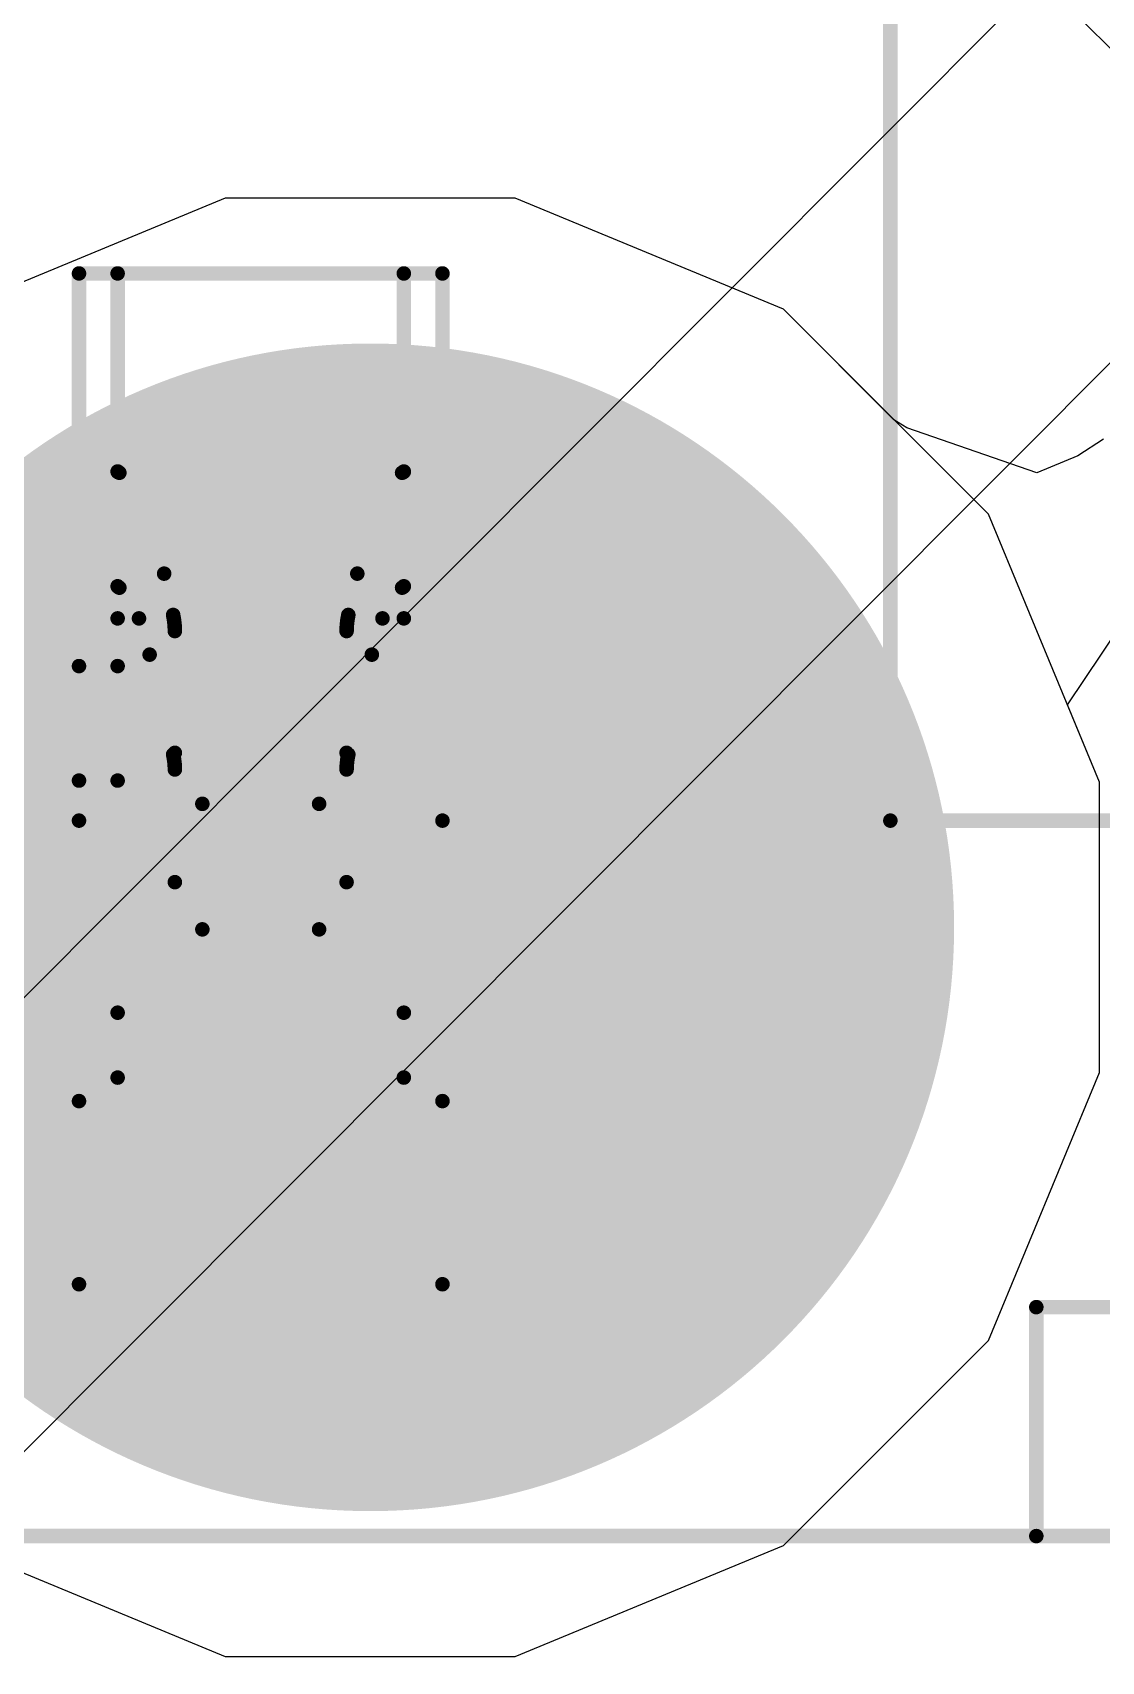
# Model space of a CAD drawing. Header units: inches. Extents: x -6 to 5433, y -4 to 5447.
# Drawn here: x 24.256 to 25.189, y 26.185 to 27.608 of the extents above; entities that cross this region are included whole.
import ezdxf

# ---------------------------------------------------------------- set-up
doc = ezdxf.new("R2010")
doc.units = ezdxf.units.IN
for name, color, linetype in [('Bottom Solder', 6, 'Continuous'), ('Drill Drawing', 1, 'Continuous'), ('Ground', 16, 'Continuous'), ('Mechanical 4', 56, 'Continuous'), ('Pad Holes', 156, 'Continuous'), ('Power', 76, 'Continuous'), ('Top Layer', 1, 'Continuous'), ('Top Solder', 216, 'Continuous')]:
    doc.layers.add(name, color=color, linetype=linetype)

# ---------------------------------------------------------------- blocks, each defined once
blk = doc.blocks.new('WQFN_30_EP_2_5_4_5__43')
at = {"layer": 'Top Solder'}
for p in [(-0.818642, 1.9036284), (-1.465834, 1.65245542)]:
    blk.add_line(p, (-5421.17972658, -5430.60739378), dxfattribs=at)
blk = doc.blocks.new('QTH_030_01_L_D_A_K_TR_154')
at = {"layer": 'Bottom Solder'}
h = blk.add_hatch(color=6, dxfattribs=at)
edge = h.paths.add_edge_path()
edge.add_arc((-9.2399993, 2.03000102), 0.1016, 0, 360)
at = {"layer": 'Pad Holes'}
h = blk.add_hatch(color=7, dxfattribs=at)
edge = h.paths.add_edge_path()
edge.add_arc((-9.2399993, 2.03000102), 0.50999898, 0, 360)
at = {"layer": 'Top Solder'}
h = blk.add_hatch(color=216, dxfattribs=at)
edge = h.paths.add_edge_path()
edge.add_arc((-9.2399993, 2.03000102), 0.1016, 0, 360)

msp = doc.modelspace()

# ---------------------------------------------------------------- linework, layer by layer
at = {"layer": 'Drill Drawing'}
for points in [[(24.4235986, 26.95374594, 0.0508, 0.0508, 0), (24.4235986, 27.08074594, 0.0508, 0.0508, 0)], [(24.4235986, 27.08074594, 0.0508, 0.0508, 0), (24.6775986, 27.08074594, 0.0508, 0.0508, 0)], [(24.6775986, 26.95374594, 0.0508, 0.0508, 0), (24.6775986, 27.08074594, 0.0508, 0.0508, 0)], [(24.2965986, 26.69974594, 0.0508, 0.0508, 0), (24.2965986, 26.95374594, 0.0508, 0.0508, 0)], [(24.2965986, 26.95374594, 0.0508, 0.0508, 0), (24.4235986, 26.95374594, 0.0508, 0.0508, 0)], [(24.6775986, 26.95374594, 0.0508, 0.0508, 0), (24.8045986, 26.95374594, 0.0508, 0.0508, 0)], [(24.8045986, 26.69974594, 0.0508, 0.0508, 0), (24.8045986, 26.95374594, 0.0508, 0.0508, 0)], [(24.2965986, 26.69974594, 0.0508, 0.0508, 0), (24.4235986, 26.69974594, 0.0508, 0.0508, 0)], [(24.4235986, 26.57274594, 0.0508, 0.0508, 0), (24.4235986, 26.69974594, 0.0508, 0.0508, 0)], [(24.6775986, 26.69974594, 0.0508, 0.0508, 0), (24.8045986, 26.69974594, 0.0508, 0.0508, 0)], [(24.6775986, 26.57274594, 0.0508, 0.0508, 0), (24.6775986, 26.69974594, 0.0508, 0.0508, 0)], [(24.4235986, 26.57274594, 0.0508, 0.0508, 0), (24.6775986, 26.57274594, 0.0508, 0.0508, 0)]]:
    msp.add_lwpolyline(points, format="xyseb", dxfattribs=at)
for points in [[(24.4108986, 27.08074594, 0.0254, 0.0254, 1), (24.4362986, 27.08074594, 0.0254, 0.0254, 1)], [(24.4108986, 27.08074594, 0.0254, 0.0254, 1), (24.4362986, 27.08074594, 0.0254, 0.0254, 1)], [(24.6648986, 27.08074594, 0.0254, 0.0254, 1), (24.6902986, 27.08074594, 0.0254, 0.0254, 1)], [(24.6648986, 27.08074594, 0.0254, 0.0254, 1), (24.6902986, 27.08074594, 0.0254, 0.0254, 1)], [(24.2838986, 26.95374594, 0.0254, 0.0254, 1), (24.3092986, 26.95374594, 0.0254, 0.0254, 1)], [(24.2838986, 26.95374594, 0.0254, 0.0254, 1), (24.3092986, 26.95374594, 0.0254, 0.0254, 1)], [(24.4108986, 26.95374594, 0.0254, 0.0254, 1), (24.4362986, 26.95374594, 0.0254, 0.0254, 1)], [(24.4108986, 26.95374594, 0.0254, 0.0254, 1), (24.4362986, 26.95374594, 0.0254, 0.0254, 1)], [(24.6648986, 26.95374594, 0.0254, 0.0254, 1), (24.6902986, 26.95374594, 0.0254, 0.0254, 1)], [(24.6648986, 26.95374594, 0.0254, 0.0254, 1), (24.6902986, 26.95374594, 0.0254, 0.0254, 1)], [(24.7918986, 26.95374594, 0.0254, 0.0254, 1), (24.8172986, 26.95374594, 0.0254, 0.0254, 1)], [(24.7918986, 26.95374594, 0.0254, 0.0254, 1), (24.8172986, 26.95374594, 0.0254, 0.0254, 1)], [(24.2838986, 26.69974594, 0.0254, 0.0254, 1), (24.3092986, 26.69974594, 0.0254, 0.0254, 1)], [(24.2838986, 26.69974594, 0.0254, 0.0254, 1), (24.3092986, 26.69974594, 0.0254, 0.0254, 1)], [(24.4108986, 26.69974594, 0.0254, 0.0254, 1), (24.4362986, 26.69974594, 0.0254, 0.0254, 1)], [(24.4108986, 26.69974594, 0.0254, 0.0254, 1), (24.4362986, 26.69974594, 0.0254, 0.0254, 1)], [(24.6648986, 26.69974594, 0.0254, 0.0254, 1), (24.6902986, 26.69974594, 0.0254, 0.0254, 1)], [(24.6648986, 26.69974594, 0.0254, 0.0254, 1), (24.6902986, 26.69974594, 0.0254, 0.0254, 1)], [(24.7918986, 26.69974594, 0.0254, 0.0254, 1), (24.8172986, 26.69974594, 0.0254, 0.0254, 1)], [(24.7918986, 26.69974594, 0.0254, 0.0254, 1), (24.8172986, 26.69974594, 0.0254, 0.0254, 1)], [(24.4108986, 26.57274594, 0.0254, 0.0254, 1), (24.4362986, 26.57274594, 0.0254, 0.0254, 1)], [(24.4108986, 26.57274594, 0.0254, 0.0254, 1), (24.4362986, 26.57274594, 0.0254, 0.0254, 1)], [(24.6648986, 26.57274594, 0.0254, 0.0254, 1), (24.6902986, 26.57274594, 0.0254, 0.0254, 1)], [(24.6648986, 26.57274594, 0.0254, 0.0254, 1), (24.6902986, 26.57274594, 0.0254, 0.0254, 1)]]:
    msp.add_lwpolyline(points, format="xyseb", close=True, dxfattribs=at)
at = {"layer": 'Ground'}
for p, q in [((24.4238907, 27.46374492), (24.18976874, 27.36676772)), ((24.6773065, 27.46374492), (24.4238907, 27.46374492)), ((24.91142846, 27.36676772), (24.6773065, 27.46374492)), ((25.09062038, 27.1875758), (24.91142846, 27.36676772)), ((25.18759758, 26.95345384), (25.09062038, 27.1875758)), ((25.18759758, 26.70003804), (25.18759758, 26.95345384)), ((25.09062038, 26.46591608), (25.18759758, 26.70003804)), ((24.91142846, 26.28672416), (25.09062038, 26.46591608)), ((24.18976874, 26.28672416), (24.4238907, 26.18974696)), ((24.6773065, 26.18974696), (24.91142846, 26.28672416)), ((24.4238907, 26.18974696), (24.6773065, 26.18974696))]:
    msp.add_line(p, q, dxfattribs=at)
at = {"layer": 'Mechanical 4'}
for points in [[(25.00490554, 26.91994615999999, 0.0127, 0.0127, 0), (25.00490554, 28.06494514, 0.0127, 0.0127, 0)], [(24.2961541, 27.39794622, 0.0127, 0.0127, 0), (24.6136541, 27.39794622, 0.0127, 0.0127, 0)], [(24.2961541, 26.5149457, 0.0127, 0.0127, 0), (24.2961541, 27.39794622, 0.0127, 0.0127, 0)], [(24.32990562, 26.69548128, 0.0127, 0.0127, 0), (24.32990562, 27.39794622, 0.0127, 0.0127, 0)], [(24.57990512, 26.69548128, 0.0127, 0.0127, 0), (24.57990512, 27.39794622, 0.0127, 0.0127, 0)], [(24.6136541, 26.5149457, 0.0127, 0.0127, 0), (24.6136541, 27.39794622, 0.0127, 0.0127, 0)], [(24.3299996, 27.224609, 0.0127, 0.0127, -0.03260548544043373), (24.32990308, 27.22474616, 0.0127, 0.0127, 0)], [(24.32990562, 27.22494682, 0.0127, 0.0127, 0), (24.57990512, 27.22494682, 0.0127, 0.0127, 0)], [(24.33007072, 27.22453788, 0.0127, 0.0127, -0.02828759407678229), (24.33000214, 27.224609, 0.0127, 0.0127, 0)], [(24.3301647, 27.22445914, 0.0127, 0.0127, -0.02675080188148989), (24.33007072, 27.22453788, 0.0127, 0.0127, 0)], [(24.33028916, 27.22437278, 0.0127, 0.0127, -0.02199381127319902), (24.3301647, 27.22445914, 0.0127, 0.0127, 0)], [(24.3304568, 27.22427626, 0.0127, 0.0127, -0.01668692770295471), (24.33028916, 27.22437278, 0.0127, 0.0127, 0)], [(24.33066, 27.22416958, 0.0127, 0.0127, -0.009375562095974897), (24.33045426, 27.22427626, 0.0127, 0.0127, 0)], [(24.33089876, 27.22405528, 0.0127, 0.0127, -0.005205298951942479), (24.33066, 27.22416704, 0.0127, 0.0127, 0)], [(24.33089876, 27.22405528, 0.0127, 0.0127, 0), (24.3311553, 27.2239359, 0.0127, 0.0127, 0)], [(24.3311553, 27.2239359, 0.0127, 0.0127, 0), (24.33142454, 27.22381652, 0.0127, 0.0127, 0)], [(24.33142454, 27.12343572, 0.0127, 0.0127, 0), (24.33142454, 27.22381652, 0.0127, 0.0127, 0)], [(24.33142454, 27.22381652, 0.0127, 0.0127, -0.1798941776662689), (24.37053292, 27.13571154, 0.0127, 0.0127, 0)], [(24.53927782, 27.13571154, 0.0127, 0.0127, -0.1798941776662689), (24.5783862, 27.22381652, 0.0127, 0.0127, 0)], [(24.5783862, 27.22381652, 0.0127, 0.0127, 0), (24.57889674, 27.22405274, 0.0127, 0.0127, 0)], [(24.5783862, 27.12343572, 0.0127, 0.0127, 0), (24.5783862, 27.22381652, 0.0127, 0.0127, 0)], [(24.57889674, 27.22405274, 0.0127, 0.0127, 0), (24.57913296, 27.2241645, 0.0127, 0.0127, 0)], [(24.57934378, 27.22427118, 0.0127, 0.0127, -0.007070259506848981), (24.57913296, 27.2241645, 0.0127, 0.0127, 0)], [(24.57951904, 27.22437024, 0.0127, 0.0127, -0.0122088184011781), (24.57934124, 27.22427118, 0.0127, 0.0127, 0)], [(24.57966128, 27.22446168, 0.0127, 0.0127, -0.02261982998445346), (24.57952158, 27.22437024, 0.0127, 0.0127, 0)], [(24.5797578, 27.22454042, 0.0127, 0.0127, -0.03188108949167547), (24.57965874, 27.22446168, 0.0127, 0.0127, 0)], [(24.57982384, 27.22461408, 0.0127, 0.0127, -0.0374457797131463), (24.5797578, 27.22454042, 0.0127, 0.0127, 0)], [(24.57986956, 27.22468012, 0.0127, 0.0127, -0.03268866420148821), (24.57982384, 27.22461154, 0.0127, 0.0127, 0)], [(24.57990258, 27.22474616, 0.0127, 0.0127, -0.01323434468879839), (24.57986702, 27.22468012, 0.0127, 0.0127, 0)], [(24.37053292, 27.13571154, 0.0127, 0.0127, 0), (24.53927782, 27.13571154, 0.0127, 0.0127, 0)], [(24.37053292, 27.13571154, 0.0127, 0.0127, 0), (24.3783866, 27.0996156, 0.0127, 0.0127, 0)], [(24.53142414, 27.0996156, 0.0127, 0.0127, 0), (24.53927782, 27.13571154, 0.0127, 0.0127, 0)], [(24.33000214, 27.1244949, 0.0127, 0.0127, -0.02859692930715226), (24.32990308, 27.12467778, 0.0127, 0.0127, 0)], [(24.3301647, 27.12429678, 0.0127, 0.0127, -0.05432141868698951), (24.33000468, 27.12449744, 0.0127, 0.0127, 0)], [(24.33028916, 27.1241774, 0.0127, 0.0127, -0.02338615141846713), (24.3301647, 27.12429424, 0.0127, 0.0127, 0)], [(24.33045426, 27.12405294, 0.0127, 0.0127, -0.01856230607963271), (24.33028916, 27.12417994, 0.0127, 0.0127, 0)], [(24.33066, 27.12390816, 0.0127, 0.0127, -0.01073692507753608), (24.33045426, 27.1240504, 0.0127, 0.0127, 0)], [(24.33089876, 27.12375576, 0.0127, 0.0127, -0.006054831022352875), (24.33066254, 27.12390816, 0.0127, 0.0127, 0)], [(24.33089876, 27.1237583, 0.0127, 0.0127, 0), (24.3311553, 27.12359828, 0.0127, 0.0127, 0)], [(24.3311553, 27.12359828, 0.0127, 0.0127, 0), (24.33142454, 27.12343572, 0.0127, 0.0127, 0)], [(24.33142454, 27.12343826, 0.0127, 0.0127, -0.1625908253546253), (24.35786594, 27.0649446, 0.0127, 0.0127, 0)], [(24.5519448, 27.0649446, 0.0127, 0.0127, -0.1625908253546254), (24.5783862, 27.12343826, 0.0127, 0.0127, 0)], [(24.5783862, 27.12343572, 0.0127, 0.0127, 0), (24.57889674, 27.12375322, 0.0127, 0.0127, 0)], [(24.57913296, 27.12390308, 0.0127, 0.0127, -0.004820614353799265), (24.57889674, 27.12375322, 0.0127, 0.0127, 0)], [(24.57934124, 27.12404532, 0.0127, 0.0127, -0.00811995891843198), (24.57913042, 27.12390308, 0.0127, 0.0127, 0)], [(24.57951904, 27.12418248, 0.0127, 0.0127, -0.0137291384438739), (24.57934124, 27.12404786, 0.0127, 0.0127, 0)], [(24.57965874, 27.12429932, 0.0127, 0.0127, -0.02446216592281025), (24.57952158, 27.12417994, 0.0127, 0.0127, 0)], [(24.5797578, 27.124406, 0.0127, 0.0127, -0.03231853505739007), (24.57965874, 27.12429932, 0.0127, 0.0127, 0)], [(24.57982384, 27.12450252, 0.0127, 0.0127, -0.0350414799889044), (24.5797578, 27.124406, 0.0127, 0.0127, 0)], [(24.57986956, 27.12459142, 0.0127, 0.0127, -0.02840446135287089), (24.57982384, 27.12450252, 0.0127, 0.0127, 0)], [(24.57990512, 27.12467524, 0.0127, 0.0127, -0.01102179304966349), (24.57986956, 27.12458888, 0.0127, 0.0127, 0)], [(24.32990562, 27.09661078, 0.0127, 0.0127, 0), (24.348567, 27.09661078, 0.0127, 0.0127, 0)], [(24.3783866, 26.9776575, 0.0127, 0.0127, 0), (24.3783866, 27.0996156, 0.0127, 0.0127, 0)], [(24.3783866, 27.0996156, 0.0127, 0.0127, -0.05365795323389039), (24.37990552, 27.085544, 0.0127, 0.0127, 0)], [(24.52990522, 27.085544, 0.0127, 0.0127, -0.05365795323389057), (24.53142414, 27.0996156, 0.0127, 0.0127, 0)], [(24.53142414, 26.9776575, 0.0127, 0.0127, 0), (24.53142414, 27.0996156, 0.0127, 0.0127, 0)], [(24.56124374, 27.09661078, 0.0127, 0.0127, 0), (24.57990512, 27.09661078, 0.0127, 0.0127, 0)], [(24.37990552, 26.86619468, 0.0127, 0.0127, 0), (24.37990552, 27.085544, 0.0127, 0.0127, 0)], [(24.52990522, 26.86619468, 0.0127, 0.0127, 0), (24.52990522, 27.085544, 0.0127, 0.0127, 0)], [(24.3578634, 27.06494714, 0.0127, 0.0127, 0), (24.3783866, 26.9776575, 0.0127, 0.0127, 0)], [(24.53142414, 26.9776575, 0.0127, 0.0127, 0), (24.5519448, 27.06494714, 0.0127, 0.0127, 0)], [(24.2961541, 27.05494462, 0.0127, 0.0127, 0), (24.32990562, 27.05494462, 0.0127, 0.0127, 0)], [(24.3783866, 26.9776575, 0.0127, 0.0127, -0.05786387190107989), (24.37990552, 26.96463492, 0.0127, 0.0127, 0)], [(24.4039136, 26.93460704, 0.0127, 0.0127, -0.2374801051860469), (24.37990552, 26.97917896, 0.0127, 0.0127, 0)], [(24.52990522, 26.97917896, 0.0127, 0.0127, -0.2374801051860468), (24.50589714, 26.93460704, 0.0127, 0.0127, 0)], [(24.52990522, 26.96463492, 0.0127, 0.0127, -0.05786387190108001), (24.53142414, 26.9776575, 0.0127, 0.0127, 0)], [(24.2961541, 26.95494482, 0.0127, 0.0127, 0), (24.32990562, 26.95494482, 0.0127, 0.0127, 0)], [(24.40391614, 26.93460704, 0.0127, 0.0127, 0), (24.5058946, 26.93460704, 0.0127, 0.0127, 0)], [(24.40391614, 26.82494508, 0.0127, 0.0127, 0), (24.40391614, 26.93460704, 0.0127, 0.0127, 0)], [(24.5058946, 26.82494508, 0.0127, 0.0127, 0), (24.5058946, 26.93460704, 0.0127, 0.0127, 0)], [(23.9786541, 26.91994615999999, 0.0127, 0.0127, 0), (24.2961541, 26.91994615999999, 0.0127, 0.0127, 0)], [(24.6136541, 26.91994615999999, 0.0127, 0.0127, 0), (25.8949063, 26.91994615999999, 0.0127, 0.0127, 0)], [(24.4039136, 26.82494762, 0.0127, 0.0127, -0.2473774779353231), (24.37990552, 26.86619722, 0.0127, 0.0127, 0)], [(24.52990522, 26.86619722, 0.0127, 0.0127, -0.2473774779353234), (24.50589714, 26.82494762, 0.0127, 0.0127, 0)], [(24.40391614, 26.82494508, 0.0127, 0.0127, 0), (24.5058946, 26.82494508, 0.0127, 0.0127, 0)], [(24.32990562, 26.75215376, 0.0127, 0.0127, 0), (24.57990512, 26.75215376, 0.0127, 0.0127, 0)], [(24.32990562, 26.69548128, 0.0127, 0.0127, 0), (24.57990512, 26.69548128, 0.0127, 0.0127, 0)], [(24.2961541, 26.67494538, 0.0127, 0.0127, 0), (24.6136541, 26.67494538, 0.0127, 0.0127, 0)], [(24.2961541, 26.5149457, 0.0127, 0.0127, 0), (24.6136541, 26.5149457, 0.0127, 0.0127, 0)], [(25.13240592, 26.49494574, 0.0127, 0.0127, 0), (26.37240598, 26.49494574, 0.0127, 0.0127, 0)], [(25.13240592, 26.29494614, 0.0127, 0.0127, 0), (25.13240592, 26.49494574, 0.0127, 0.0127, 0)], [(3.36240628, 26.29494614, 0.0127, 0.0127, 0), (27.13240446, 26.29494614, 0.0127, 0.0127, 0)]]:
    msp.add_lwpolyline(points, format="xyseb", dxfattribs=at)
for points in [[(24.2929791, 27.39794622, 0.00635, 0.00635, 1), (24.2993291, 27.39794622, 0.00635, 0.00635, 1)], [(24.2929791, 27.39794622, 0.00635, 0.00635, 1), (24.2993291, 27.39794622, 0.00635, 0.00635, 1)], [(24.32673062, 27.39794622, 0.00635, 0.00635, 1), (24.33308062, 27.39794622, 0.00635, 0.00635, 1)], [(24.57673012, 27.39794622, 0.00635, 0.00635, 1), (24.58308012, 27.39794622, 0.00635, 0.00635, 1)], [(24.6104791, 27.39794622, 0.00635, 0.00635, 1), (24.6168291, 27.39794622, 0.00635, 0.00635, 1)], [(24.6104791, 27.39794622, 0.00635, 0.00635, 1), (24.6168291, 27.39794622, 0.00635, 0.00635, 1)], [(24.32672808, 27.22474616, 0.00635, 0.00635, 1), (24.33307808, 27.22474616, 0.00635, 0.00635, 1)], [(24.32673062, 27.22494682, 0.00635, 0.00635, 1), (24.33308062, 27.22494682, 0.00635, 0.00635, 1)], [(24.3268246, 27.224609, 0.00635, 0.00635, 1), (24.3331746, 27.224609, 0.00635, 0.00635, 1)], [(24.32682714, 27.224609, 0.00635, 0.00635, 1), (24.33317714, 27.224609, 0.00635, 0.00635, 1)], [(24.32689572, 27.22453788, 0.00635, 0.00635, 1), (24.33324572, 27.22453788, 0.00635, 0.00635, 1)], [(24.32689572, 27.22453788, 0.00635, 0.00635, 1), (24.33324572, 27.22453788, 0.00635, 0.00635, 1)], [(24.3269897, 27.22445914, 0.00635, 0.00635, 1), (24.3333397, 27.22445914, 0.00635, 0.00635, 1)], [(24.3269897, 27.22445914, 0.00635, 0.00635, 1), (24.3333397, 27.22445914, 0.00635, 0.00635, 1)], [(24.32711416, 27.22437278, 0.00635, 0.00635, 1), (24.33346416, 27.22437278, 0.00635, 0.00635, 1)], [(24.32711416, 27.22437278, 0.00635, 0.00635, 1), (24.33346416, 27.22437278, 0.00635, 0.00635, 1)], [(24.32727926, 27.22427626, 0.00635, 0.00635, 1), (24.33362926, 27.22427626, 0.00635, 0.00635, 1)], [(24.3272818, 27.22427626, 0.00635, 0.00635, 1), (24.3336318, 27.22427626, 0.00635, 0.00635, 1)], [(24.327485, 27.22416958, 0.00635, 0.00635, 1), (24.333835, 27.22416958, 0.00635, 0.00635, 1)], [(24.327485, 27.22416704, 0.00635, 0.00635, 1), (24.333835, 27.22416704, 0.00635, 0.00635, 1)], [(24.32772376, 27.22405528, 0.00635, 0.00635, 1), (24.33407376, 27.22405528, 0.00635, 0.00635, 1)], [(24.32772376, 27.22405528, 0.00635, 0.00635, 1), (24.33407376, 27.22405528, 0.00635, 0.00635, 1)], [(24.3279803, 27.2239359, 0.00635, 0.00635, 1), (24.3343303, 27.2239359, 0.00635, 0.00635, 1)], [(24.3279803, 27.2239359, 0.00635, 0.00635, 1), (24.3343303, 27.2239359, 0.00635, 0.00635, 1)], [(24.32824954, 27.22381652, 0.00635, 0.00635, 1), (24.33459954, 27.22381652, 0.00635, 0.00635, 1)], [(24.32824954, 27.22381652, 0.00635, 0.00635, 1), (24.33459954, 27.22381652, 0.00635, 0.00635, 1)], [(24.32824954, 27.22381652, 0.00635, 0.00635, 1), (24.33459954, 27.22381652, 0.00635, 0.00635, 1)], [(24.5752112, 27.22381652, 0.00635, 0.00635, 1), (24.5815612, 27.22381652, 0.00635, 0.00635, 1)], [(24.5752112, 27.22381652, 0.00635, 0.00635, 1), (24.5815612, 27.22381652, 0.00635, 0.00635, 1)], [(24.5752112, 27.22381652, 0.00635, 0.00635, 1), (24.5815612, 27.22381652, 0.00635, 0.00635, 1)], [(24.57572174, 27.22405274, 0.00635, 0.00635, 1), (24.58207174, 27.22405274, 0.00635, 0.00635, 1)], [(24.57572174, 27.22405274, 0.00635, 0.00635, 1), (24.58207174, 27.22405274, 0.00635, 0.00635, 1)], [(24.57595796, 27.2241645, 0.00635, 0.00635, 1), (24.58230796, 27.2241645, 0.00635, 0.00635, 1)], [(24.57595796, 27.2241645, 0.00635, 0.00635, 1), (24.58230796, 27.2241645, 0.00635, 0.00635, 1)], [(24.57616624, 27.22427118, 0.00635, 0.00635, 1), (24.58251624, 27.22427118, 0.00635, 0.00635, 1)], [(24.57616878, 27.22427118, 0.00635, 0.00635, 1), (24.58251878, 27.22427118, 0.00635, 0.00635, 1)], [(24.57634404, 27.22437024, 0.00635, 0.00635, 1), (24.58269404, 27.22437024, 0.00635, 0.00635, 1)], [(24.57634658, 27.22437024, 0.00635, 0.00635, 1), (24.58269658, 27.22437024, 0.00635, 0.00635, 1)], [(24.57648374, 27.22446168, 0.00635, 0.00635, 1), (24.58283374, 27.22446168, 0.00635, 0.00635, 1)], [(24.57648628, 27.22446168, 0.00635, 0.00635, 1), (24.58283628, 27.22446168, 0.00635, 0.00635, 1)], [(24.5765828, 27.22454042, 0.00635, 0.00635, 1), (24.5829328, 27.22454042, 0.00635, 0.00635, 1)], [(24.5765828, 27.22454042, 0.00635, 0.00635, 1), (24.5829328, 27.22454042, 0.00635, 0.00635, 1)], [(24.57664884, 27.22461408, 0.00635, 0.00635, 1), (24.58299884, 27.22461408, 0.00635, 0.00635, 1)], [(24.57664884, 27.22461154, 0.00635, 0.00635, 1), (24.58299884, 27.22461154, 0.00635, 0.00635, 1)], [(24.57669202, 27.22468012, 0.00635, 0.00635, 1), (24.58304202, 27.22468012, 0.00635, 0.00635, 1)], [(24.57669456, 27.22468012, 0.00635, 0.00635, 1), (24.58304456, 27.22468012, 0.00635, 0.00635, 1)], [(24.57672758, 27.22474616, 0.00635, 0.00635, 1), (24.58307758, 27.22474616, 0.00635, 0.00635, 1)], [(24.57673012, 27.22494682, 0.00635, 0.00635, 1), (24.58308012, 27.22494682, 0.00635, 0.00635, 1)], [(24.36735792, 27.13571154, 0.00635, 0.00635, 1), (24.37370792, 27.13571154, 0.00635, 0.00635, 1)], [(24.36735792, 27.13571154, 0.00635, 0.00635, 1), (24.37370792, 27.13571154, 0.00635, 0.00635, 1)], [(24.36735792, 27.13571154, 0.00635, 0.00635, 1), (24.37370792, 27.13571154, 0.00635, 0.00635, 1)], [(24.53610282, 27.13571154, 0.00635, 0.00635, 1), (24.54245282, 27.13571154, 0.00635, 0.00635, 1)], [(24.53610282, 27.13571154, 0.00635, 0.00635, 1), (24.54245282, 27.13571154, 0.00635, 0.00635, 1)], [(24.53610282, 27.13571154, 0.00635, 0.00635, 1), (24.54245282, 27.13571154, 0.00635, 0.00635, 1)], [(24.32672808, 27.12467778, 0.00635, 0.00635, 1), (24.33307808, 27.12467778, 0.00635, 0.00635, 1)], [(24.32682714, 27.1244949, 0.00635, 0.00635, 1), (24.33317714, 27.1244949, 0.00635, 0.00635, 1)], [(24.32682968, 27.12449744, 0.00635, 0.00635, 1), (24.33317968, 27.12449744, 0.00635, 0.00635, 1)], [(24.3269897, 27.12429678, 0.00635, 0.00635, 1), (24.3333397, 27.12429678, 0.00635, 0.00635, 1)], [(24.3269897, 27.12429424, 0.00635, 0.00635, 1), (24.3333397, 27.12429424, 0.00635, 0.00635, 1)], [(24.32711416, 27.12417994, 0.00635, 0.00635, 1), (24.33346416, 27.12417994, 0.00635, 0.00635, 1)], [(24.32711416, 27.1241774, 0.00635, 0.00635, 1), (24.33346416, 27.1241774, 0.00635, 0.00635, 1)], [(24.32727926, 27.12405294, 0.00635, 0.00635, 1), (24.33362926, 27.12405294, 0.00635, 0.00635, 1)], [(24.32727926, 27.1240504, 0.00635, 0.00635, 1), (24.33362926, 27.1240504, 0.00635, 0.00635, 1)], [(24.327485, 27.12390816, 0.00635, 0.00635, 1), (24.333835, 27.12390816, 0.00635, 0.00635, 1)], [(24.32748754, 27.12390816, 0.00635, 0.00635, 1), (24.33383754, 27.12390816, 0.00635, 0.00635, 1)], [(24.32772376, 27.1237583, 0.00635, 0.00635, 1), (24.33407376, 27.1237583, 0.00635, 0.00635, 1)], [(24.32772376, 27.12375576, 0.00635, 0.00635, 1), (24.33407376, 27.12375576, 0.00635, 0.00635, 1)], [(24.3279803, 27.12359828, 0.00635, 0.00635, 1), (24.3343303, 27.12359828, 0.00635, 0.00635, 1)], [(24.3279803, 27.12359828, 0.00635, 0.00635, 1), (24.3343303, 27.12359828, 0.00635, 0.00635, 1)], [(24.32824954, 27.12343826, 0.00635, 0.00635, 1), (24.33459954, 27.12343826, 0.00635, 0.00635, 1)], [(24.32824954, 27.12343572, 0.00635, 0.00635, 1), (24.33459954, 27.12343572, 0.00635, 0.00635, 1)], [(24.32824954, 27.12343572, 0.00635, 0.00635, 1), (24.33459954, 27.12343572, 0.00635, 0.00635, 1)], [(24.5752112, 27.12343826, 0.00635, 0.00635, 1), (24.5815612, 27.12343826, 0.00635, 0.00635, 1)], [(24.5752112, 27.12343572, 0.00635, 0.00635, 1), (24.5815612, 27.12343572, 0.00635, 0.00635, 1)], [(24.5752112, 27.12343572, 0.00635, 0.00635, 1), (24.5815612, 27.12343572, 0.00635, 0.00635, 1)], [(24.57572174, 27.12375322, 0.00635, 0.00635, 1), (24.58207174, 27.12375322, 0.00635, 0.00635, 1)], [(24.57572174, 27.12375322, 0.00635, 0.00635, 1), (24.58207174, 27.12375322, 0.00635, 0.00635, 1)], [(24.57595542, 27.12390308, 0.00635, 0.00635, 1), (24.58230542, 27.12390308, 0.00635, 0.00635, 1)], [(24.57595796, 27.12390308, 0.00635, 0.00635, 1), (24.58230796, 27.12390308, 0.00635, 0.00635, 1)], [(24.57616624, 27.12404786, 0.00635, 0.00635, 1), (24.58251624, 27.12404786, 0.00635, 0.00635, 1)], [(24.57616624, 27.12404532, 0.00635, 0.00635, 1), (24.58251624, 27.12404532, 0.00635, 0.00635, 1)], [(24.57634404, 27.12418248, 0.00635, 0.00635, 1), (24.58269404, 27.12418248, 0.00635, 0.00635, 1)], [(24.57634658, 27.12417994, 0.00635, 0.00635, 1), (24.58269658, 27.12417994, 0.00635, 0.00635, 1)], [(24.57648374, 27.12429932, 0.00635, 0.00635, 1), (24.58283374, 27.12429932, 0.00635, 0.00635, 1)], [(24.57648374, 27.12429932, 0.00635, 0.00635, 1), (24.58283374, 27.12429932, 0.00635, 0.00635, 1)], [(24.5765828, 27.124406, 0.00635, 0.00635, 1), (24.5829328, 27.124406, 0.00635, 0.00635, 1)], [(24.5765828, 27.124406, 0.00635, 0.00635, 1), (24.5829328, 27.124406, 0.00635, 0.00635, 1)], [(24.57664884, 27.12450252, 0.00635, 0.00635, 1), (24.58299884, 27.12450252, 0.00635, 0.00635, 1)], [(24.57664884, 27.12450252, 0.00635, 0.00635, 1), (24.58299884, 27.12450252, 0.00635, 0.00635, 1)], [(24.57669456, 27.12459142, 0.00635, 0.00635, 1), (24.58304456, 27.12459142, 0.00635, 0.00635, 1)], [(24.57669456, 27.12458888, 0.00635, 0.00635, 1), (24.58304456, 27.12458888, 0.00635, 0.00635, 1)], [(24.57673012, 27.12467524, 0.00635, 0.00635, 1), (24.58308012, 27.12467524, 0.00635, 0.00635, 1)], [(24.32673062, 27.09661078, 0.00635, 0.00635, 1), (24.33308062, 27.09661078, 0.00635, 0.00635, 1)], [(24.345392, 27.09661078, 0.00635, 0.00635, 1), (24.351742, 27.09661078, 0.00635, 0.00635, 1)], [(24.3752116, 27.0996156, 0.00635, 0.00635, 1), (24.3815616, 27.0996156, 0.00635, 0.00635, 1)], [(24.3752116, 27.0996156, 0.00635, 0.00635, 1), (24.3815616, 27.0996156, 0.00635, 0.00635, 1)], [(24.3752116, 27.0996156, 0.00635, 0.00635, 1), (24.3815616, 27.0996156, 0.00635, 0.00635, 1)], [(24.52824914, 27.0996156, 0.00635, 0.00635, 1), (24.53459914, 27.0996156, 0.00635, 0.00635, 1)], [(24.52824914, 27.0996156, 0.00635, 0.00635, 1), (24.53459914, 27.0996156, 0.00635, 0.00635, 1)], [(24.52824914, 27.0996156, 0.00635, 0.00635, 1), (24.53459914, 27.0996156, 0.00635, 0.00635, 1)], [(24.55806874, 27.09661078, 0.00635, 0.00635, 1), (24.56441874, 27.09661078, 0.00635, 0.00635, 1)], [(24.57673012, 27.09661078, 0.00635, 0.00635, 1), (24.58308012, 27.09661078, 0.00635, 0.00635, 1)], [(24.37673052, 27.085544, 0.00635, 0.00635, 1), (24.38308052, 27.085544, 0.00635, 0.00635, 1)], [(24.37673052, 27.085544, 0.00635, 0.00635, 1), (24.38308052, 27.085544, 0.00635, 0.00635, 1)], [(24.52673022, 27.085544, 0.00635, 0.00635, 1), (24.53308022, 27.085544, 0.00635, 0.00635, 1)], [(24.52673022, 27.085544, 0.00635, 0.00635, 1), (24.53308022, 27.085544, 0.00635, 0.00635, 1)], [(24.3546884, 27.06494714, 0.00635, 0.00635, 1), (24.3610384, 27.06494714, 0.00635, 0.00635, 1)], [(24.35469094, 27.0649446, 0.00635, 0.00635, 1), (24.36104094, 27.0649446, 0.00635, 0.00635, 1)], [(24.5487698, 27.06494714, 0.00635, 0.00635, 1), (24.5551198, 27.06494714, 0.00635, 0.00635, 1)], [(24.5487698, 27.0649446, 0.00635, 0.00635, 1), (24.5551198, 27.0649446, 0.00635, 0.00635, 1)], [(24.2929791, 27.05494462, 0.00635, 0.00635, 1), (24.2993291, 27.05494462, 0.00635, 0.00635, 1)], [(24.32673062, 27.05494462, 0.00635, 0.00635, 1), (24.33308062, 27.05494462, 0.00635, 0.00635, 1)], [(24.3752116, 26.9776575, 0.00635, 0.00635, 1), (24.3815616, 26.9776575, 0.00635, 0.00635, 1)], [(24.3752116, 26.9776575, 0.00635, 0.00635, 1), (24.3815616, 26.9776575, 0.00635, 0.00635, 1)], [(24.3752116, 26.9776575, 0.00635, 0.00635, 1), (24.3815616, 26.9776575, 0.00635, 0.00635, 1)], [(24.37673052, 26.97917896, 0.00635, 0.00635, 1), (24.38308052, 26.97917896, 0.00635, 0.00635, 1)], [(24.52673022, 26.97917896, 0.00635, 0.00635, 1), (24.53308022, 26.97917896, 0.00635, 0.00635, 1)], [(24.52824914, 26.9776575, 0.00635, 0.00635, 1), (24.53459914, 26.9776575, 0.00635, 0.00635, 1)], [(24.52824914, 26.9776575, 0.00635, 0.00635, 1), (24.53459914, 26.9776575, 0.00635, 0.00635, 1)], [(24.52824914, 26.9776575, 0.00635, 0.00635, 1), (24.53459914, 26.9776575, 0.00635, 0.00635, 1)], [(24.37673052, 26.96463492, 0.00635, 0.00635, 1), (24.38308052, 26.96463492, 0.00635, 0.00635, 1)], [(24.52673022, 26.96463492, 0.00635, 0.00635, 1), (24.53308022, 26.96463492, 0.00635, 0.00635, 1)], [(24.2929791, 26.95494482, 0.00635, 0.00635, 1), (24.2993291, 26.95494482, 0.00635, 0.00635, 1)], [(24.32673062, 26.95494482, 0.00635, 0.00635, 1), (24.33308062, 26.95494482, 0.00635, 0.00635, 1)], [(24.4007386, 26.93460704, 0.00635, 0.00635, 1), (24.4070886, 26.93460704, 0.00635, 0.00635, 1)], [(24.40074114, 26.93460704, 0.00635, 0.00635, 1), (24.40709114, 26.93460704, 0.00635, 0.00635, 1)], [(24.40074114, 26.93460704, 0.00635, 0.00635, 1), (24.40709114, 26.93460704, 0.00635, 0.00635, 1)], [(24.5027196, 26.93460704, 0.00635, 0.00635, 1), (24.5090696, 26.93460704, 0.00635, 0.00635, 1)], [(24.5027196, 26.93460704, 0.00635, 0.00635, 1), (24.5090696, 26.93460704, 0.00635, 0.00635, 1)], [(24.50272214, 26.93460704, 0.00635, 0.00635, 1), (24.50907214, 26.93460704, 0.00635, 0.00635, 1)], [(24.2929791, 26.91994615999999, 0.00635, 0.00635, 1), (24.2993291, 26.91994615999999, 0.00635, 0.00635, 1)], [(24.6104791, 26.91994615999999, 0.00635, 0.00635, 1), (24.6168291, 26.91994615999999, 0.00635, 0.00635, 1)], [(25.00173054, 26.91994615999999, 0.00635, 0.00635, 1), (25.00808054, 26.91994615999999, 0.00635, 0.00635, 1)], [(24.37673052, 26.86619722, 0.00635, 0.00635, 1), (24.38308052, 26.86619722, 0.00635, 0.00635, 1)], [(24.37673052, 26.86619468, 0.00635, 0.00635, 1), (24.38308052, 26.86619468, 0.00635, 0.00635, 1)], [(24.52673022, 26.86619722, 0.00635, 0.00635, 1), (24.53308022, 26.86619722, 0.00635, 0.00635, 1)], [(24.52673022, 26.86619468, 0.00635, 0.00635, 1), (24.53308022, 26.86619468, 0.00635, 0.00635, 1)], [(24.4007386, 26.82494762, 0.00635, 0.00635, 1), (24.4070886, 26.82494762, 0.00635, 0.00635, 1)], [(24.40074114, 26.82494508, 0.00635, 0.00635, 1), (24.40709114, 26.82494508, 0.00635, 0.00635, 1)], [(24.40074114, 26.82494508, 0.00635, 0.00635, 1), (24.40709114, 26.82494508, 0.00635, 0.00635, 1)], [(24.5027196, 26.82494508, 0.00635, 0.00635, 1), (24.5090696, 26.82494508, 0.00635, 0.00635, 1)], [(24.5027196, 26.82494508, 0.00635, 0.00635, 1), (24.5090696, 26.82494508, 0.00635, 0.00635, 1)], [(24.50272214, 26.82494762, 0.00635, 0.00635, 1), (24.50907214, 26.82494762, 0.00635, 0.00635, 1)], [(24.32673062, 26.75215376, 0.00635, 0.00635, 1), (24.33308062, 26.75215376, 0.00635, 0.00635, 1)], [(24.57673012, 26.75215376, 0.00635, 0.00635, 1), (24.58308012, 26.75215376, 0.00635, 0.00635, 1)], [(24.32673062, 26.69548128, 0.00635, 0.00635, 1), (24.33308062, 26.69548128, 0.00635, 0.00635, 1)], [(24.32673062, 26.69548128, 0.00635, 0.00635, 1), (24.33308062, 26.69548128, 0.00635, 0.00635, 1)], [(24.57673012, 26.69548128, 0.00635, 0.00635, 1), (24.58308012, 26.69548128, 0.00635, 0.00635, 1)], [(24.57673012, 26.69548128, 0.00635, 0.00635, 1), (24.58308012, 26.69548128, 0.00635, 0.00635, 1)], [(24.2929791, 26.67494538, 0.00635, 0.00635, 1), (24.2993291, 26.67494538, 0.00635, 0.00635, 1)], [(24.6104791, 26.67494538, 0.00635, 0.00635, 1), (24.6168291, 26.67494538, 0.00635, 0.00635, 1)], [(24.2929791, 26.5149457, 0.00635, 0.00635, 1), (24.2993291, 26.5149457, 0.00635, 0.00635, 1)], [(24.2929791, 26.5149457, 0.00635, 0.00635, 1), (24.2993291, 26.5149457, 0.00635, 0.00635, 1)], [(24.6104791, 26.5149457, 0.00635, 0.00635, 1), (24.6168291, 26.5149457, 0.00635, 0.00635, 1)], [(24.6104791, 26.5149457, 0.00635, 0.00635, 1), (24.6168291, 26.5149457, 0.00635, 0.00635, 1)], [(25.12923092, 26.49494574, 0.00635, 0.00635, 1), (25.13558092, 26.49494574, 0.00635, 0.00635, 1)], [(25.12923092, 26.49494574, 0.00635, 0.00635, 1), (25.13558092, 26.49494574, 0.00635, 0.00635, 1)], [(25.12923092, 26.29494614, 0.00635, 0.00635, 1), (25.13558092, 26.29494614, 0.00635, 0.00635, 1)]]:
    msp.add_lwpolyline(points, format="xyseb", close=True, dxfattribs=at)
at = {"layer": 'Power'}
for p, q in [((24.4238907, 27.46374492), (24.18976874, 27.36676772)), ((24.6773065, 27.46374492), (24.4238907, 27.46374492)), ((24.91142846, 27.36676772), (24.6773065, 27.46374492)), ((25.00802212, 27.27017406), (24.91142846, 27.36676772)), ((25.01918542, 27.26321953999999), (25.00802212, 27.27017406)), ((25.1329698, 27.22381652), (25.01918542, 27.26321953999999)), ((25.19096816, 27.25316368), (25.16873046, 27.2386298)), ((25.16873046, 27.2386298), (25.1329698, 27.22381652)), ((25.15961186, 27.02101529999999), (25.23017052, 27.12661326)), ((25.18759758, 26.95345384), (25.15961186, 27.02101529999999)), ((25.18759758, 26.70003804), (25.18759758, 26.95345384)), ((25.09062038, 26.46591608), (25.18759758, 26.70003804)), ((24.91142846, 26.28672416), (25.09062038, 26.46591608)), ((24.18976874, 26.28672416), (24.4238907, 26.18974696)), ((24.6773065, 26.18974696), (24.91142846, 26.28672416)), ((24.4238907, 26.18974696), (24.6773065, 26.18974696))]:
    msp.add_line(p, q, dxfattribs=at)
at = {"layer": 'Top Layer'}
for p, q in [((24.95954622, 27.83186712), (29.66442124, 23.12698956)), ((24.4238907, 27.46374492), (24.18976874, 27.36676772)), ((24.6773065, 27.46374492), (24.4238907, 27.46374492)), ((24.91142846, 27.36676772), (24.6773065, 27.46374492)), ((25.09062038, 27.1875758), (24.91142846, 27.36676772)), ((25.18759758, 26.95345384), (25.09062038, 27.1875758)), ((25.18759758, 26.70003804), (25.18759758, 26.95345384)), ((25.09062038, 26.46591608), (25.18759758, 26.70003804)), ((24.91142846, 26.28672416), (25.09062038, 26.46591608)), ((24.18976874, 26.28672416), (24.4238907, 26.18974696)), ((24.6773065, 26.18974696), (24.91142846, 26.28672416)), ((24.4238907, 26.18974696), (24.6773065, 26.18974696))]:
    msp.add_line(p, q, dxfattribs=at)

# ---------------------------------------------------------------- block references
at = {"rotation": 180}
for name, p in [('WQFN_30_EP_2_5_4_5__43', (11.67240744, 16.88571426)), ('QTH_030_01_L_D_A_K_TR_154', (15.3105993, 28.85674696))]:
    msp.add_blockref(name, p, dxfattribs=at)

doc.saveas('drawing.dxf')
